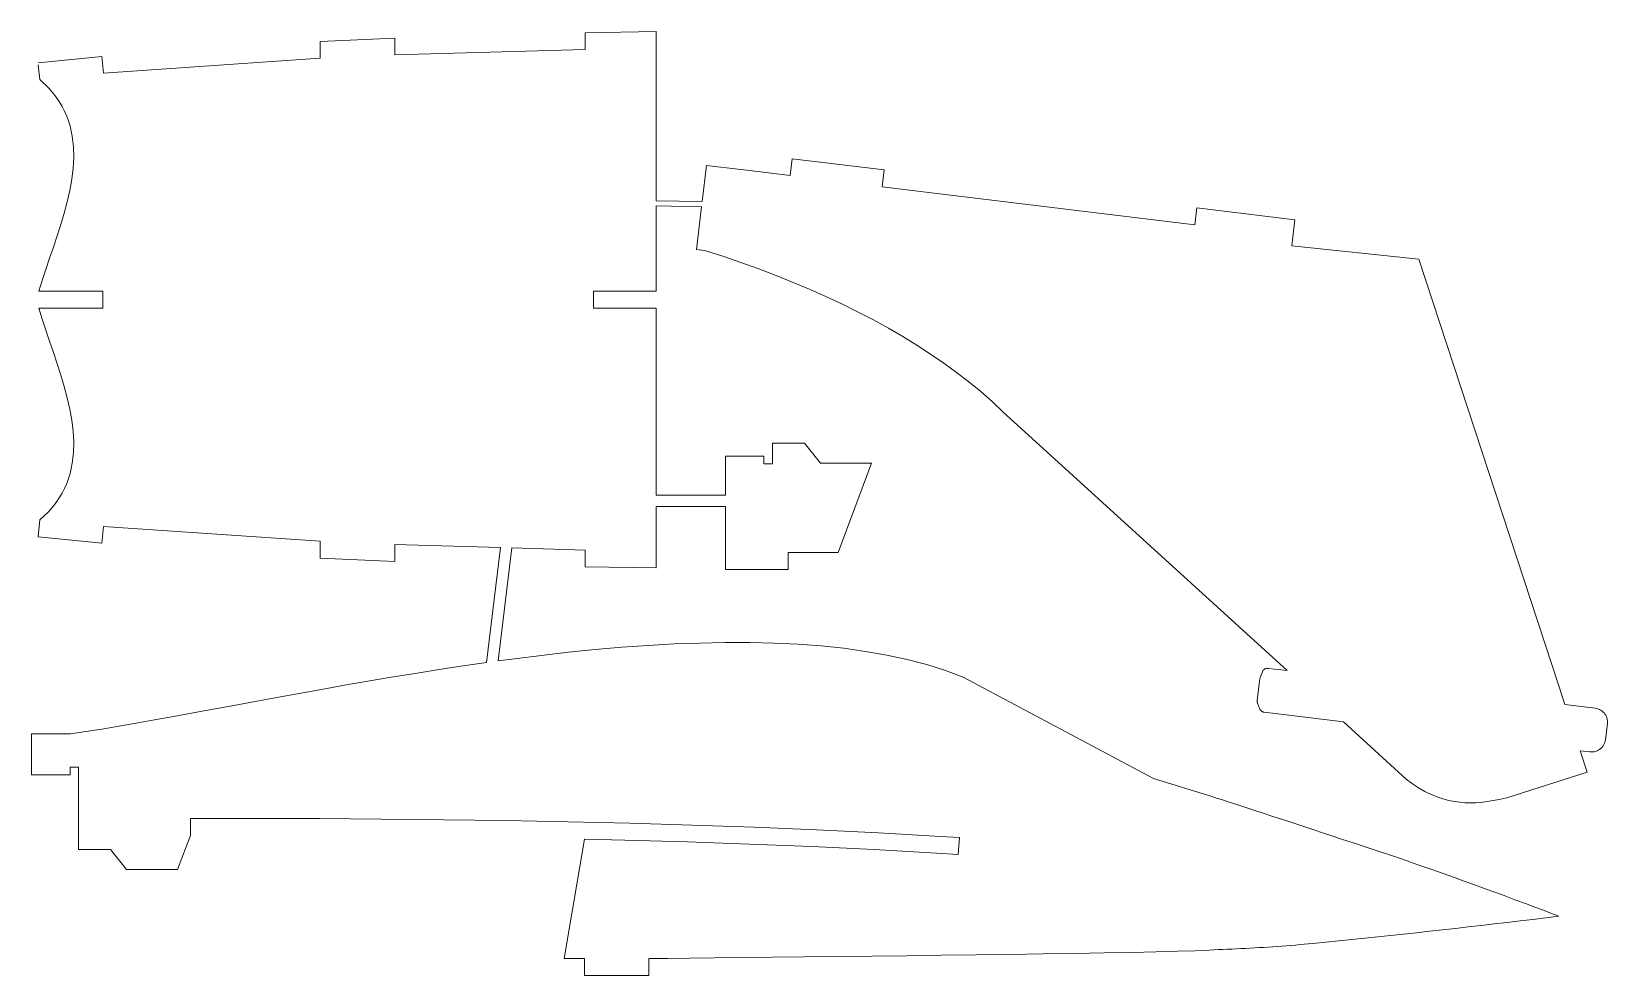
# Model space of a CAD drawing. Extents: x 2587 to 3180, y 464 to 689.
# Drawn here: x 2586.6 to 2866.7, y 495.9 to 663.6 of the extents above; entities that cross this region are included whole.
import ezdxf

# ---------------------------------------------------------------- set-up
doc = ezdxf.new("R2010")
doc.units = 0
doc.header["$MEASUREMENT"] = 0
doc.layers.get('0').update_dxf_attribs({"color": 13})

msp = doc.modelspace()

# ---------------------------------------------------------------- linework, layer by layer
at = {"color": 7, "linetype": 'Continuous', "lineweight": 0}
for p, q in [((2637.888593, 661.860625), (2651.11776, 662.450333)), ((2637.888593, 658.875689), (2637.888593, 661.860625)), ((2651.11776, 662.450333), (2651.11776, 659.466868)), ((2684.984427, 663.407489), (2697.561562, 663.617044)), ((2684.984427, 660.424784), (2684.984427, 663.407489)), ((2697.561562, 633.543793), (2697.561562, 663.617046)), ((2587.744351, 658.079714), (2599.092376, 659.19361)), ((2599.092376, 659.19361), (2599.364993, 656.221326)), ((2599.364993, 656.221326), (2637.888593, 658.875689)), ((2651.11776, 659.466868), (2684.984427, 660.424784)), ((2588.05795, 655.078187), (2587.783786, 657.702271)), ((2589.643184, 653.561426), (2588.05795, 655.078187)), ((2590.321545, 652.785881), (2589.643184, 653.561426)), ((2590.954832, 651.973113), (2590.321545, 652.785881)), ((2591.507358, 651.161699), (2590.954832, 651.973113)), ((2592.010518, 650.318783), (2591.507358, 651.161699)), ((2592.445179, 649.473762), (2592.010518, 650.318783)), ((2592.827868, 648.60397), (2592.445179, 649.473762)), ((2593.152432, 647.727937), (2592.827868, 648.60397)), ((2593.424506, 646.834208), (2593.152432, 647.727937)), ((2593.646738, 645.930128), (2593.424506, 646.834208)), ((2593.818057, 645.015033), (2593.646738, 645.930128)), ((2594.026146, 643.151978), (2593.818057, 645.015033)), ((2594.066399, 641.250578), (2594.026146, 643.151978)), ((2593.713892, 637.35488), (2593.956439, 639.316367)), ((2593.956439, 639.316367), (2594.066399, 641.250578)), ((2705.759913, 633.397284), (2706.543768, 639.841486)), ((2706.543768, 639.841486), (2712.646189, 639.099204)), ((2712.646189, 639.099204), (2713.7284, 638.967567)), ((2713.7284, 638.967567), (2721.422332, 638.031698)), ((2721.422332, 638.031698), (2721.784575, 641.009748)), ((2721.784575, 641.009748), (2738.127916, 639.021788)), ((2738.127916, 639.021788), (2737.765675, 636.043737)), ((2593.356383, 635.371651), (2593.713892, 637.35488)), ((2737.765675, 636.043737), (2793.295894, 629.289194)), ((2592.366978, 631.362104), (2592.901537, 633.372214)), ((2592.901537, 633.372214), (2593.356383, 635.371651)), ((2697.561562, 633.543793), (2705.759913, 633.397284)), ((2591.770331, 629.346854), (2592.366978, 631.362104)), ((2697.561562, 632.626052), (2705.648524, 632.481534)), ((2697.561562, 617.457369), (2697.561562, 632.626052)), ((2704.727843, 624.912468), (2705.648524, 632.481534)), ((2793.295894, 629.289194), (2793.658135, 632.267243)), ((2793.658135, 632.267243), (2811.110896, 630.144337)), ((2591.129222, 627.332001), (2591.770331, 629.346854)), ((2811.110896, 630.144337), (2810.554259, 625.568136)), ((2589.784115, 623.325618), (2590.461275, 625.323077)), ((2590.461275, 625.323077), (2591.129222, 627.332001)), ((2706.170412, 624.736997), (2704.727843, 624.912468)), ((2709.438562, 623.675416), (2706.170412, 624.736997)), ((2810.554259, 625.568136), (2833.105403, 623.15212)), ((2589.115367, 621.345157), (2589.784115, 623.325618)), ((2712.65286, 622.575051), (2709.438562, 623.675416)), ((2715.811477, 621.435826), (2712.65286, 622.575051)), ((2833.105403, 623.15212), (2857.95902, 547.522184)), ((2587.873607, 617.457369), (2588.472656, 619.38723)), ((2588.472656, 619.38723), (2589.115367, 621.345157)), ((2718.912583, 620.257669), (2715.811477, 621.435826)), ((2721.954351, 619.040506), (2718.912583, 620.257669)), ((2724.934952, 617.784266), (2721.954351, 619.040506)), ((2599.259427, 617.457369), (2587.873607, 617.457369)), ((2599.259427, 615.957375), (2599.259427, 617.457369)), ((2697.561562, 617.457369), (2686.423904, 617.457369)), ((2686.423904, 617.457369), (2686.423904, 615.957378)), ((2727.852556, 616.488873), (2724.934952, 617.784266)), ((2730.705335, 615.154255), (2727.852556, 616.488873)), ((2588.472656, 612.527521), (2587.873607, 614.457382)), ((2587.873607, 614.457382), (2599.259427, 614.457382)), ((2599.259427, 614.457382), (2599.259427, 615.957376)), ((2599.259427, 615.957376), (2599.259427, 615.957375)), ((2686.423904, 615.957376), (2686.423904, 614.457385)), ((2686.423904, 614.457385), (2697.561562, 614.457386)), ((2697.561564, 581.225564), (2697.561562, 614.457386)), ((2733.491461, 613.780339), (2730.705335, 615.154255)), ((2736.209105, 612.36705), (2733.491461, 613.780339)), ((2589.115367, 610.569594), (2588.472656, 612.527521)), ((2738.856436, 610.914317), (2736.209105, 612.36705)), ((2741.431629, 609.422066), (2738.856436, 610.914317)), ((2589.784115, 608.589133), (2589.115367, 610.569594)), ((2590.461275, 606.591674), (2589.784115, 608.589133)), ((2743.932854, 607.890223), (2741.431629, 609.422066)), ((2746.35828, 606.318715), (2743.932854, 607.890223)), ((2591.129222, 604.58275), (2590.461275, 606.591674)), ((2748.706081, 604.707469), (2746.35828, 606.318715)), ((2591.770331, 602.567897), (2591.129222, 604.58275)), ((2592.366978, 600.552648), (2591.770331, 602.567897)), ((2750.974427, 603.056412), (2748.706081, 604.707469)), ((2753.16149, 601.365471), (2750.974427, 603.056412)), ((2592.901537, 598.542538), (2592.366978, 600.552648)), ((2755.26544, 599.634571), (2753.16149, 601.365471)), ((2757.28445, 597.86364), (2755.26544, 599.634571)), ((2593.356384, 596.543101), (2592.901537, 598.542538)), ((2759.21669, 596.052604), (2757.28445, 597.86364)), ((2593.713893, 594.559871), (2593.356384, 596.543101)), ((2593.95644, 592.598384), (2593.713893, 594.559871)), ((2809.724881, 550.05513), (2759.21669, 596.052604)), ((2594.0664, 590.664173), (2593.95644, 592.598384)), ((2593.818058, 586.899718), (2594.026147, 588.762773)), ((2594.026147, 588.762773), (2594.0664, 590.664173)), ((2709.89596, 581.225564), (2709.89596, 588.167355)), ((2709.89596, 588.167355), (2716.749472, 588.167352)), ((2716.749472, 588.167352), (2716.749475, 586.784182)), ((2718.249475, 586.784182), (2718.249475, 590.462309)), ((2718.249475, 590.462309), (2723.959819, 590.462308)), ((2723.959819, 590.462308), (2726.766149, 586.899599)), ((2593.424507, 585.080543), (2593.646739, 585.984624)), ((2593.646739, 585.984624), (2593.818058, 586.899718)), ((2716.749475, 586.784182), (2718.249475, 586.784182)), ((2726.766149, 586.899599), (2735.868825, 586.899599)), ((2735.868825, 586.899599), (2729.928993, 571.059817)), ((2592.445181, 582.440989), (2592.827869, 583.310782)), ((2592.827869, 583.310782), (2593.152434, 584.186814)), ((2593.152434, 584.186814), (2593.424507, 585.080543)), ((2590.321547, 579.12887), (2590.954833, 579.941638)), ((2590.954833, 579.941638), (2591.507359, 580.753052)), ((2591.507359, 580.753052), (2592.010519, 581.595969)), ((2592.010519, 581.595969), (2592.445181, 582.440989)), ((2697.561564, 581.225564), (2709.89596, 581.225564)), ((2588.057951, 576.836564), (2589.643185, 578.353325)), ((2589.643185, 578.353325), (2590.321547, 579.12887)), ((2697.561564, 579.225564), (2697.561564, 568.29771)), ((2709.89596, 579.225564), (2697.561564, 579.225564)), ((2709.89596, 568.05737), (2709.89596, 579.225564)), ((2587.744352, 573.835037), (2588.057951, 576.836564)), ((2599.364994, 575.693425), (2599.092377, 572.721142)), ((2637.888595, 573.039064), (2599.364994, 575.693425)), ((2599.092377, 572.721142), (2587.744352, 573.835037)), ((2637.888595, 570.054128), (2637.888595, 573.039064)), ((2669.927546, 571.915853), (2651.117762, 572.447885)), ((2651.117762, 572.447885), (2651.117762, 569.46442)), ((2667.452182, 551.494096), (2669.927546, 571.915853)), ((2671.935301, 571.859064), (2669.500836, 551.774724)), ((2684.984428, 571.489971), (2671.935301, 571.859064)), ((2684.984429, 568.507266), (2684.984428, 571.489971)), ((2651.117762, 569.46442), (2637.888595, 570.054128)), ((2729.928993, 571.059817), (2721.033618, 571.059817)), ((2721.033618, 571.059817), (2721.033618, 568.05737)), ((2697.561564, 568.297711), (2684.984429, 568.507266)), ((2721.033618, 568.05737), (2709.89596, 568.05737)), ((2696.143532, 554.537108), (2700.765422, 554.794752)), ((2700.765422, 554.794752), (2705.325756, 554.969703)), ((2705.325756, 554.969703), (2709.815997, 555.057311)), ((2709.815997, 555.057311), (2714.227611, 555.052922)), ((2714.227611, 555.052922), (2718.552062, 554.951887)), ((2718.552062, 554.951887), (2722.780814, 554.749552)), ((2722.780814, 554.749552), (2726.905331, 554.441266)), ((2669.500836, 551.774724), (2672.409489, 552.171318)), ((2672.409489, 552.171318), (2677.211125, 552.772647)), ((2677.211125, 552.772647), (2681.993883, 553.314542)), ((2681.993883, 553.314542), (2686.749227, 553.792352)), ((2686.749227, 553.792352), (2691.468622, 554.201424)), ((2691.468622, 554.201424), (2696.143532, 554.537108)), ((2726.905331, 554.441266), (2730.917077, 554.022378)), ((2730.917077, 554.022378), (2734.807518, 553.488236)), ((2734.807518, 553.488236), (2738.568117, 552.834188)), ((2738.568117, 552.834188), (2742.190339, 552.055582)), ((2742.190339, 552.055582), (2745.665647, 551.147766)), ((2650.517777, 548.871919), (2654.740325, 549.563256)), ((2654.740325, 549.563256), (2658.99908, 550.237019)), ((2658.99908, 550.237019), (2663.287116, 550.889054)), ((2663.287116, 550.889054), (2667.452182, 551.494096)), ((2745.665647, 551.147766), (2748.985507, 550.10609)), ((2748.985507, 550.10609), (2752.141383, 548.9259)), ((2804.960258, 548.94243), (2805.321644, 549.842918)), ((2805.321644, 549.842918), (2805.363827, 549.934403)), ((2805.363827, 549.934403), (2805.415, 550.02118)), ((2805.415, 550.02118), (2805.474644, 550.102367)), ((2805.474644, 550.102367), (2805.542155, 550.177142)), ((2805.542155, 550.177142), (2805.616846, 550.244744)), ((2805.616846, 550.244744), (2805.69796, 550.304489)), ((2805.69796, 550.304489), (2805.784673, 550.355769)), ((2805.784673, 550.355769), (2805.876105, 550.398064)), ((2805.876105, 550.398064), (2805.97133, 550.430946)), ((2805.97133, 550.430946), (2806.069379, 550.454079)), ((2806.069379, 550.454079), (2806.169258, 550.467231)), ((2806.169258, 550.467231), (2806.269954, 550.470266)), ((2806.269954, 550.470266), (2806.370444, 550.463155)), ((2806.370444, 550.463155), (2809.724881, 550.05513)), ((2634.128136, 546.013893), (2638.136615, 546.733995)), ((2638.136615, 546.733995), (2642.208998, 547.453135)), ((2642.208998, 547.453135), (2646.33836, 548.167161)), ((2646.33836, 548.167161), (2650.517777, 548.871919)), ((2752.141383, 548.9259), (2785.983018, 530.921187)), ((2804.416446, 544.751294), (2804.895628, 548.690729)), ((2804.895628, 548.690729), (2804.909847, 548.776398)), ((2804.909847, 548.776398), (2804.931444, 548.860508)), ((2804.931444, 548.860508), (2804.960258, 548.94243)), ((2857.95902, 547.522184), (2859.100305, 544.049238)), ((2618.87174, 543.206945), (2622.555362, 543.889357)), ((2622.555362, 543.889357), (2626.330585, 544.587421)), ((2626.330585, 544.587421), (2630.190484, 545.296984)), ((2630.190484, 545.296984), (2634.128136, 546.013893)), ((2804.409531, 544.658856), (2804.416446, 544.751294)), ((2804.411203, 544.566175), (2804.409531, 544.658856)), ((2804.421452, 544.474047), (2804.411203, 544.566175)), ((2804.440186, 544.383264), (2804.421452, 544.474047)), ((2804.467247, 544.294605), (2804.440186, 544.383264)), ((2804.813593, 543.323551), (2804.467247, 544.294605)), ((2859.100305, 544.049238), (2864.455877, 543.3978)), ((2864.455877, 543.3978), (2864.713633, 543.352652)), ((2602.069988, 540.175039), (2605.191742, 540.716888)), ((2605.191742, 540.716888), (2608.439719, 541.295157)), ((2608.439719, 541.295157), (2611.806994, 541.905691)), ((2611.806994, 541.905691), (2615.286642, 542.544338)), ((2615.286642, 542.544338), (2618.87174, 543.206945)), ((2804.852115, 543.230611), (2804.813593, 543.323551)), ((2804.899781, 543.142012), (2804.852115, 543.230611)), ((2804.956108, 543.058651), (2804.899781, 543.142012)), ((2805.020526, 542.981371), (2804.956108, 543.058651)), ((2805.092384, 542.910955), (2805.020526, 542.981371)), ((2805.170952, 542.848116), (2805.092384, 542.910955)), ((2805.255438, 542.79349), (2805.170952, 542.848116)), ((2805.344985, 542.747628), (2805.255438, 542.79349)), ((2805.438687, 542.710997), (2805.344985, 542.747628)), ((2805.535595, 542.683967), (2805.438687, 542.710997)), ((2805.634729, 542.66681), (2805.535595, 542.683967)), ((2819.718892, 540.953651), (2805.634729, 542.66681)), ((2830.866056, 530.802001), (2819.718892, 540.953651)), ((2864.713633, 543.352652), (2864.965257, 543.280808)), ((2864.965257, 543.280808), (2865.207992, 543.183055)), ((2865.207992, 543.183055), (2865.439181, 543.060464)), ((2865.439181, 543.060464), (2865.656289, 542.914381)), ((2865.656289, 542.914381), (2865.856937, 542.746403)), ((2865.856937, 542.746403), (2866.038928, 542.558372)), ((2866.038928, 542.558372), (2866.200267, 542.352348)), ((2866.200267, 542.352348), (2866.339187, 542.130588)), ((2866.635717, 540.614224), (2866.294227, 537.806781)), ((2866.339187, 542.130588), (2866.454165, 541.895521)), ((2866.454165, 541.895521), (2866.543943, 541.649723)), ((2866.543943, 541.649723), (2866.607536, 541.395889)), ((2866.607536, 541.395889), (2866.644248, 541.136797)), ((2866.653676, 540.875287), (2866.635717, 540.614224)), ((2866.644248, 541.136797), (2866.653676, 540.875287)), ((2586.574328, 531.535489), (2586.574328, 538.80954)), ((2586.574328, 538.80954), (2593.531298, 538.80954)), ((2593.531298, 538.80954), (2596.232841, 539.217211)), ((2596.232841, 539.217211), (2599.081379, 539.673762)), ((2599.081379, 539.673762), (2602.069988, 540.175039)), ((2866.294227, 537.806781), (2866.249078, 537.549025)), ((2863.510651, 535.626941), (2861.799659, 535.835061)), ((2861.799659, 535.835061), (2863.045515, 532.043902)), ((2863.771713, 535.608982), (2863.510651, 535.626941)), ((2864.033223, 535.61841), (2863.771713, 535.608982)), ((2864.292315, 535.655121), (2864.033223, 535.61841)), ((2864.546151, 535.718714), (2864.292315, 535.655121)), ((2864.791948, 535.808492), (2864.546151, 535.718714)), ((2865.027014, 535.92347), (2864.791948, 535.808492)), ((2865.248774, 536.062391), (2865.027014, 535.92347)), ((2865.454798, 536.22373), (2865.248774, 536.062391)), ((2865.642829, 536.40572), (2865.454798, 536.22373)), ((2865.810807, 536.606368), (2865.642829, 536.40572)), ((2865.956892, 536.823477), (2865.810807, 536.606368)), ((2866.079482, 537.054665), (2865.956892, 536.823477)), ((2866.177234, 537.2974), (2866.079482, 537.054665)), ((2866.249078, 537.549025), (2866.177234, 537.2974)), ((2593.427844, 532.918662), (2593.427841, 531.535492)), ((2594.927844, 532.918663), (2593.427844, 532.918662)), ((2594.927844, 523.770484), (2594.927844, 532.918663)), ((2593.427841, 531.535492), (2586.574328, 531.535489)), ((2785.983018, 530.921187), (2796.340245, 527.669499)), ((2831.984583, 529.95118), (2830.866056, 530.802001)), ((2833.095382, 529.214813), (2831.984583, 529.95118)), ((2863.045515, 532.043902), (2848.779992, 527.470454)), ((2796.340245, 527.669499), (2797.183646, 527.406041)), ((2797.183646, 527.406041), (2798.21498, 527.078514)), ((2798.21498, 527.078514), (2799.413345, 526.693976)), ((2799.413345, 526.693976), (2800.75784, 526.259479)), ((2834.195831, 528.585827), (2833.095382, 529.214813)), ((2834.662694, 528.358862), (2834.195831, 528.585827)), ((2836.502661, 527.572835), (2834.662694, 528.358862)), ((2837.408871, 527.272449), (2836.502661, 527.572835)), ((2838.441711, 527.002278), (2837.408871, 527.272449)), ((2839.451095, 526.804133), (2838.441711, 527.002278)), ((2840.434401, 526.670943), (2839.451095, 526.804133)), ((2841.389011, 526.595635), (2840.434401, 526.670943)), ((2842.312299, 526.57114), (2841.389011, 526.595635)), ((2843.201647, 526.590384), (2842.312299, 526.57114)), ((2844.054432, 526.646299), (2843.201647, 526.590384)), ((2844.868034, 526.731811), (2844.054432, 526.646299)), ((2845.63983, 526.83985), (2844.868034, 526.731811)), ((2846.367201, 526.963345), (2845.63983, 526.83985)), ((2847.047524, 527.095224), (2846.367201, 526.963345)), ((2847.678177, 527.228416), (2847.047524, 527.095224)), ((2848.256541, 527.355849), (2847.678177, 527.228416)), ((2848.779992, 527.470454), (2848.256541, 527.355849)), ((2594.927844, 518.300434), (2594.927844, 523.770484)), ((2637.762544, 523.770485), (2614.809445, 523.770485)), ((2614.809445, 523.770485), (2614.809445, 520.770485)), ((2648.789871, 523.684568), (2637.762544, 523.770485)), ((2800.75784, 526.259479), (2802.227562, 525.782079)), ((2802.227562, 525.782079), (2803.801611, 525.26883)), ((2803.801611, 525.26883), (2805.459084, 524.726787)), ((2805.459084, 524.726787), (2807.179079, 524.163003)), ((2807.179079, 524.163003), (2808.940696, 523.584534)), ((2659.821229, 523.566112), (2648.789871, 523.684568)), ((2670.855875, 523.408122), (2659.821229, 523.566112)), ((2681.893064, 523.203605), (2670.855875, 523.408122)), ((2692.932054, 522.945566), (2681.893064, 523.203605)), ((2703.9721, 522.62701), (2692.932054, 522.945566)), ((2715.012459, 522.240944), (2703.9721, 522.62701)), ((2726.052387, 521.780371), (2715.012459, 522.240944)), ((2737.09114, 521.238299), (2726.052387, 521.780371)), ((2748.127975, 520.607732), (2737.09114, 521.238299)), ((2808.940696, 523.584534), (2810.723031, 522.998435)), ((2810.723031, 522.998435), (2812.505184, 522.411759)), ((2812.505184, 522.411759), (2814.266252, 521.831561)), ((2814.266252, 521.831561), (2815.985334, 521.264896)), ((2815.985334, 521.264896), (2817.641527, 520.718819)), ((2600.638187, 518.300435), (2594.927844, 518.300434)), ((2603.444517, 514.737725), (2600.638187, 518.300435)), ((2614.809445, 520.770485), (2612.547193, 514.737725)), ((2681.224104, 498.897943), (2684.876464, 520.11564)), ((2684.876464, 520.11564), (2691.993087, 519.950885)), ((2691.993087, 519.950885), (2703.067713, 519.634363)), ((2703.067713, 519.634363), (2714.146124, 519.250535)), ((2714.146124, 519.250535), (2725.226708, 518.792354)), ((2725.226708, 518.792354), (2736.307854, 518.252775)), ((2736.307854, 518.252775), (2747.38795, 517.624752)), ((2751.479248, 520.387216), (2748.127975, 520.607732)), ((2751.280746, 517.370498), (2751.479248, 520.387216)), ((2817.641527, 520.718819), (2819.213932, 520.200383)), ((2819.213932, 520.200383), (2820.681644, 519.716643)), ((2820.681644, 519.716643), (2822.023763, 519.274655)), ((2822.023763, 519.274655), (2823.21168, 518.884006)), ((2823.21168, 518.884006), (2825.166875, 518.243609)), ((2825.166875, 518.243609), (2826.252416, 517.88606)), ((2747.38795, 517.624752), (2751.280746, 517.370498)), ((2826.252416, 517.88606), (2827.55387, 517.449554)), ((2827.55387, 517.449554), (2828.977579, 516.965357)), ((2828.977579, 516.965357), (2829.344386, 516.839207)), ((2829.344386, 516.839207), (2831.24446, 516.183375)), ((2831.24446, 516.183375), (2832.134449, 515.87443)), ((2832.134449, 515.87443), (2833.838954, 515.27797)), ((2612.547193, 514.737725), (2603.444517, 514.737725)), ((2833.838954, 515.27797), (2835.608402, 514.654359)), ((2835.608402, 514.654359), (2837.428466, 514.008732)), ((2837.428466, 514.008732), (2839.284816, 513.346223)), ((2839.284816, 513.346223), (2841.163127, 512.671969)), ((2841.163127, 512.671969), (2843.049069, 511.991104)), ((2843.049069, 511.991104), (2844.928314, 511.308763)), ((2844.928314, 511.308763), (2846.786536, 510.63008)), ((2846.786536, 510.63008), (2848.609406, 509.960192)), ((2848.609406, 509.960192), (2850.382596, 509.304233)), ((2850.382596, 509.304233), (2852.091778, 508.667338)), ((2852.091778, 508.667338), (2853.722624, 508.054642)), ((2853.722624, 508.054642), (2855.260808, 507.47128)), ((2855.260808, 507.47128), (2856.692, 506.922387)), ((2839.615437, 504.254247), (2837.315566, 503.997656)), ((2841.914972, 504.513788), (2839.615437, 504.254247)), ((2844.214168, 504.776277), (2841.914972, 504.513788)), ((2846.513017, 505.041715), (2844.214168, 504.776277)), ((2848.811514, 505.310099), (2846.513017, 505.041715)), ((2851.109654, 505.581431), (2848.811514, 505.310099)), ((2853.407431, 505.855708), (2851.109654, 505.581431)), ((2855.704839, 506.132931), (2853.407431, 505.855708)), ((2858.001872, 506.413099), (2855.704839, 506.132931)), ((2856.692, 506.922387), (2858.001872, 506.413099)), ((2811.996518, 501.369972), (2811.191726, 501.29471)), ((2814.299696, 501.594082), (2811.996518, 501.369972)), ((2816.602602, 501.821147), (2814.299696, 501.594082)), ((2818.90523, 502.051168), (2816.602602, 501.821147)), ((2821.207575, 502.284144), (2818.90523, 502.051168)), ((2823.50963, 502.520074), (2821.207575, 502.284144)), ((2825.81139, 502.758957), (2823.50963, 502.520074)), ((2828.112849, 503.000793), (2825.81139, 502.758957)), ((2830.414002, 503.245582), (2828.112849, 503.000793)), ((2832.714843, 503.493322), (2830.414002, 503.245582)), ((2835.015366, 503.744014), (2832.714843, 503.493322)), ((2837.315566, 503.997656), (2835.015366, 503.744014)), ((2684.876464, 498.897943), (2681.224104, 498.897943)), ((2684.876464, 495.895497), (2684.876464, 498.897943)), ((2699.577289, 498.935454), (2696.262284, 498.897943)), ((2696.262284, 498.897943), (2696.262284, 495.895497)), ((2703.50684, 498.978001), (2699.577289, 498.935454)), ((2707.97772, 499.025408), (2703.50684, 498.978001)), ((2712.916712, 499.077503), (2707.97772, 499.025408)), ((2718.250598, 499.134111), (2712.916712, 499.077503)), ((2723.906161, 499.195058), (2718.250598, 499.134111)), ((2729.810184, 499.26017), (2723.906161, 499.195058)), ((2735.889449, 499.329273), (2729.810184, 499.26017)), ((2742.070741, 499.402194), (2735.889449, 499.329273)), ((2748.28084, 499.478758), (2742.070741, 499.402194)), ((2754.446531, 499.558792), (2748.28084, 499.478758)), ((2760.494596, 499.642121), (2754.446531, 499.558792)), ((2766.351817, 499.728571), (2760.494596, 499.642121)), ((2771.944979, 499.817969), (2766.351817, 499.728571)), ((2777.200862, 499.91014), (2771.944979, 499.817969)), ((2782.046251, 500.004911), (2777.200862, 499.91014)), ((2786.407927, 500.102107), (2782.046251, 500.004911)), ((2790.212675, 500.201555), (2786.407927, 500.102107)), ((2793.387276, 500.30308), (2790.212675, 500.201555)), ((2795.858513, 500.406509), (2793.387276, 500.30308)), ((2796.665917, 500.44608), (2795.858513, 500.406509)), ((2797.473437, 500.484611), (2796.665917, 500.44608)), ((2798.281045, 500.522425), (2797.473437, 500.484611)), ((2799.088712, 500.559848), (2798.281045, 500.522425)), ((2799.896411, 500.597203), (2799.088712, 500.559848)), ((2800.704112, 500.634814), (2799.896411, 500.597203)), ((2801.511789, 500.673007), (2800.704112, 500.634814)), ((2802.319413, 500.712106), (2801.511789, 500.673007)), ((2803.126956, 500.752434), (2802.319413, 500.712106)), ((2803.934389, 500.794317), (2803.126956, 500.752434)), ((2804.741685, 500.838078), (2803.934389, 500.794317)), ((2805.548815, 500.884041), (2804.741685, 500.838078)), ((2806.355752, 500.932532), (2805.548815, 500.884041)), ((2807.162467, 500.983875), (2806.355752, 500.932532)), ((2807.968931, 501.038393), (2807.162467, 500.983875)), ((2808.775117, 501.096411), (2807.968931, 501.038393)), ((2809.580997, 501.158254), (2808.775117, 501.096411)), ((2810.386543, 501.224245), (2809.580997, 501.158254)), ((2811.191726, 501.29471), (2810.386543, 501.224245)), ((2696.262284, 495.895497), (2684.876464, 495.895497))]:
    msp.add_line(p, q, dxfattribs=at)

doc.saveas('drawing.dxf')
